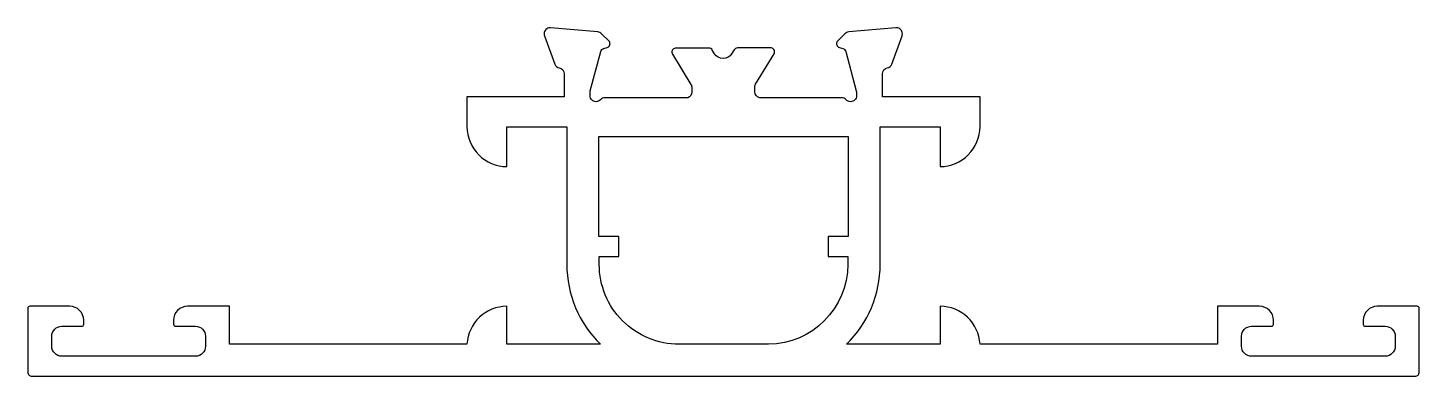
# Model space of a CAD drawing. Extents: x 193.6 to 263.3, y 849.2 to 866.6.
import ezdxf

# ---------------------------------------------------------------- set-up
doc = ezdxf.new("R2010")
doc.units = 0
doc.layers.get('0').update_dxf_attribs({"linetype": 'CONTINUOUS'})

msp = doc.modelspace()

# ---------------------------------------------------------------- linework, layer by layer
msp.add_line((234.307, 863.112), (230.491, 863.112))
msp.add_lwpolyline([(230.944, 865.304, 0.137852), (230.973, 865.408, 0.414214), (230.773, 865.608), (229.11, 865.608, 0.261413), (228.94, 865.512), (228.819, 865.315, -0.561174), (227.966, 865.315), (227.851, 865.502, 0.261413), (227.681, 865.598), (226.026, 865.598, 0.414214), (225.826, 865.398, 0.137852), (225.855, 865.293), (226.782, 863.775, -0.137852), (226.826, 863.619), (226.826, 863.398, -0.324527), (226.619, 863.112), (222.474, 863.112, 0.213422), (222.25, 863.012, -0.213422), (222.026, 862.912, -0.414214), (221.726, 863.212), (221.726, 863.373, -0.065543), (221.737, 863.451), (222.268, 865.433, -0.267949), (222.409, 865.574), (222.578, 865.619, 0.267949), (222.72, 865.761, 0.065543), (222.726, 865.812, 0.198912), (222.668, 865.954), (222.304, 866.318, 0.176327), (222.118, 866.404), (219.752, 866.611, 0.02182), (219.726, 866.612, 0.414214), (219.426, 866.312, 0.091642), (219.444, 866.212), (219.958, 864.799, 0.263725), (220.183, 864.607, -0.359508), (220.426, 864.312), (220.426, 863.162), (215.561, 863.162), (215.561, 861.662, 0.414214), (217.561, 859.662), (217.561, 861.662), (220.561, 861.662), (220.561, 854.765, 0.201566), (222.241, 850.765), (217.561, 850.765), (217.561, 852.665, 0.398751), (215.561, 850.765), (203.661, 850.765), (203.661, 852.665), (201.561, 852.665, 0.414214), (200.861, 851.965), (200.861, 851.765, 0.414214), (200.961, 851.665), (201.961, 851.665, -0.414214), (202.461, 851.165), (202.461, 850.665, -0.414214), (201.961, 850.165), (195.261, 850.165, -0.414214), (194.761, 850.665), (194.761, 851.165, -0.414214), (195.261, 851.665), (196.261, 851.665, 0.414214), (196.361, 851.765), (196.361, 851.965, 0.414214), (195.661, 852.665), (193.661, 852.665, 0.414214), (193.561, 852.565), (193.561, 849.365, 0.414214), (193.761, 849.165), (263.061, 849.165, 0.414214), (263.261, 849.365), (263.261, 852.565, 0.414214), (263.161, 852.665), (261.161, 852.665, 0.414214), (260.461, 851.965), (260.461, 851.765, 0.414214), (260.561, 851.665), (261.561, 851.665, -0.414214), (262.061, 851.165), (262.061, 850.665, -0.414214), (261.561, 850.165), (254.861, 850.165, -0.414214), (254.361, 850.665), (254.361, 851.165, -0.414214), (254.861, 851.665), (255.861, 851.665, 0.414214), (255.961, 851.765), (255.961, 851.965, 0.414214), (255.261, 852.665), (253.161, 852.665), (253.161, 850.765), (241.261, 850.765, 0.398748), (239.261, 852.665), (239.261, 850.765), (234.58, 850.765, 0.201566), (236.261, 854.765), (236.261, 861.662), (239.261, 861.662), (239.261, 859.662, 0.414214), (241.261, 861.662), (241.261, 863.162), (236.373, 863.162), (236.373, 864.312, -0.359508), (236.616, 864.607, 0.263725), (236.841, 864.799), (237.355, 866.212, 0.091642), (237.373, 866.312, 0.414214), (237.073, 866.612, 0.02182), (237.047, 866.611), (234.681, 866.404, 0.176327), (234.495, 866.318), (234.131, 865.954, 0.198912), (234.073, 865.812, 0.065543), (234.08, 865.761, 0.267949), (234.221, 865.619), (234.39, 865.574, -0.267949), (234.531, 865.433), (235.063, 863.451, -0.065543), (235.073, 863.373), (235.073, 863.212, -0.414214), (234.773, 862.912, -0.213422), (234.549, 863.012, 0.213422), (234.326, 863.112), (230.22, 863.112, -0.363411), (229.973, 863.408), (229.973, 863.629, -0.137852), (230.017, 863.785)], format="xyb", close=True)
msp.add_lwpolyline([(234.661, 861.162), (234.661, 856.162), (233.661, 856.162), (233.661, 855.162), (234.635, 855.162), (234.635, 854.765, -0.412353), (230.661, 850.765), (226.186, 850.765, -0.414214), (222.186, 854.765), (222.186, 855.162), (223.161, 855.162), (223.161, 856.162), (222.161, 856.162), (222.161, 861.162), (234.661, 861.162)], format="xyb")

doc.saveas('drawing.dxf')
